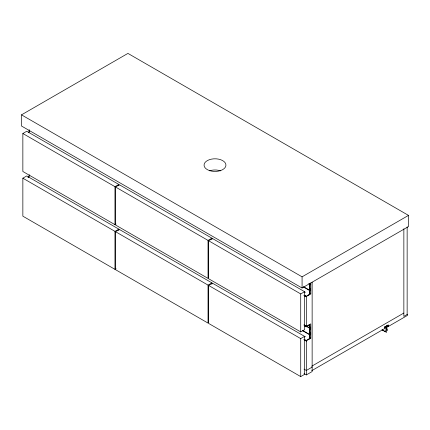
<?xml version="1.0" encoding="UTF-8"?>
<svg xmlns="http://www.w3.org/2000/svg" width="430" height="430" viewBox="0 0 430 430"><rect width="100%" height="100%" fill="white"/><g stroke="black" fill="none" stroke-linecap="round" stroke-linejoin="round"><path stroke-width="0.64" d="M21.5 114.848L127.925 53.401L408.5 215.392L408.5 226.562L302.075 288.009L21.5 126.017L21.5 114.848L302.075 276.834L408.5 215.392M116.068 224.025L114.96 224.664L22.855 171.484L22.855 133.504L26.724 131.268L118.831 184.443L118.831 185.776M116.068 268.712L114.96 269.352L22.855 216.172L22.855 178.192L26.724 175.956L118.831 229.131L118.831 230.464M27.982 177.461L29.095 176.821M22.855 133.504L114.96 186.679L118.831 184.443M115.541 187.012L208.034 240.413L208.034 278.398L115.541 224.998L115.541 187.012L119.411 184.782L211.904 238.182L211.904 239.515M22.855 178.192L114.96 231.367L118.831 229.131M115.541 231.7L208.034 285.101L208.034 323.086L115.541 269.685L115.541 231.7L119.411 229.47L211.904 282.87L211.904 284.203M208.034 240.413L211.904 238.182M208.614 240.752L212.484 238.516L304.59 291.69L304.59 329.676L300.721 331.912L208.614 278.737L208.614 240.752L300.721 293.927L304.59 291.69M208.034 285.101L211.904 282.87M208.614 285.439L212.484 283.203L304.59 336.378L304.59 374.363L300.721 376.599L208.614 323.419L208.614 285.439L300.721 338.614L304.59 336.378M310.783 283.338L309.933 283.827L309.933 283.472M304.3 292.755L305.413 292.11M303.542 286.708L309.933 290.395L310.514 290.062L310.783 288.901L309.621 288.229M303.542 287.02L309.933 290.712L310.783 290.218L309.621 289.546M304.397 295.292L306.138 296.297L308.772 294.776A1.258 0.726 -60 0 0 309.659 293.233L309.659 283.628M304.01 295.157L306.332 296.496L310.783 293.927L310.783 282.978M304.397 295.824L306.332 296.721L304.01 295.378M304.01 325.096L306.332 326.435L310.783 323.865L310.783 338.168L306.332 340.737L304.01 339.394M304.397 325.854L306.138 326.859L308.772 325.343A1.258 0.726 -60 0 1 309.659 325.854L309.659 337.475A1.258 0.726 -60 0 1 308.772 339.017L306.138 340.533L304.397 339.528M306.445 326.058L309.933 328.068L310.783 327.574L309.621 326.908M306.445 326.37L309.933 328.38L310.514 328.047L310.514 329.052L310.783 328.896L309.621 328.224M304.3 336.996L305.413 336.351M302.962 330.611L309.933 334.637L310.514 334.303L310.783 333.142L309.621 332.471M302.381 330.589L309.933 334.948L310.783 334.459L309.621 333.787M304.397 340.065L306.332 340.958L304.01 339.619M311.75 366.209L403.856 313.029M312.137 367.102L306.332 370.456L304.01 369.112M311.75 370.676L384.893 328.45L384.893 326.886L388.183 324.983L388.183 326.547L407.533 315.378L407.533 314.26L403.856 316.383L403.856 228.792M388.086 325.042L388.086 326.381L387.699 326.606A2.736 1.58 -60 0 1 385.377 327.945L384.99 328.171L384.99 326.827M304.01 373.579L306.332 374.922L312.137 371.568L312.137 282.198M386.925 325.709L388.086 326.381M386.538 325.935L387.699 326.606L387.699 325.709L385.377 327.053L385.377 327.945M384.925 326.832L386.672 327.843L387.661 330.417L386.5 329.745M384.791 326.94L386.538 327.945L386.538 332.417L382.463 330.063M385.242 327.321L386.403 327.993L385.414 331.718L381.921 329.702M308.767 283.472L310.783 284.655L310.514 284.81L310.514 283.805L309.933 284.139L309.933 290.395M309.718 293.314L310.783 293.927M304.01 324.87L306.332 326.214L306.138 326.859M309.718 337.555L310.783 338.168M407.145 226.895L407.145 314.486M309.933 290.712L309.933 293.077A1.639 0.946 -60 0 1 308.772 295.087M309.933 328.068L309.933 325.698A1.639 0.946 -60 0 0 308.772 325.032M309.933 328.38L309.933 334.637M309.933 334.948L309.933 337.319A1.639 0.946 -60 0 1 308.772 339.329M306.332 296.496L306.332 326.435M306.332 340.737L306.332 374.922M306.138 296.297L306.138 296.834M306.138 340.533L306.138 341.071M302.075 276.834L302.075 288.009M300.721 293.927L300.721 331.912M300.721 338.614L300.721 376.599M114.96 186.679L114.96 224.664M114.96 231.367L114.96 269.352M29.358 129.903L29.358 131.091A1.639 0.946 -60 0 1 28.622 132.757M29.358 174.736L29.358 175.327A1.639 0.946 -60 0 1 28.197 177.343M29.084 129.968L29.084 131.247A1.258 0.726 -60 0 1 28.358 132.677M209.55 170.807A10.943 6.321 0 0 1 220.585 170.855M29.084 175.488A1.258 0.726 -60 0 1 28.197 177.026M209.528 170.592A10.943 6.321 0 0 0 225.944 165.12A10.943 6.321 0 0 0 209.528 159.643A10.943 6.321 0 0 0 209.528 170.592"/></g></svg>
